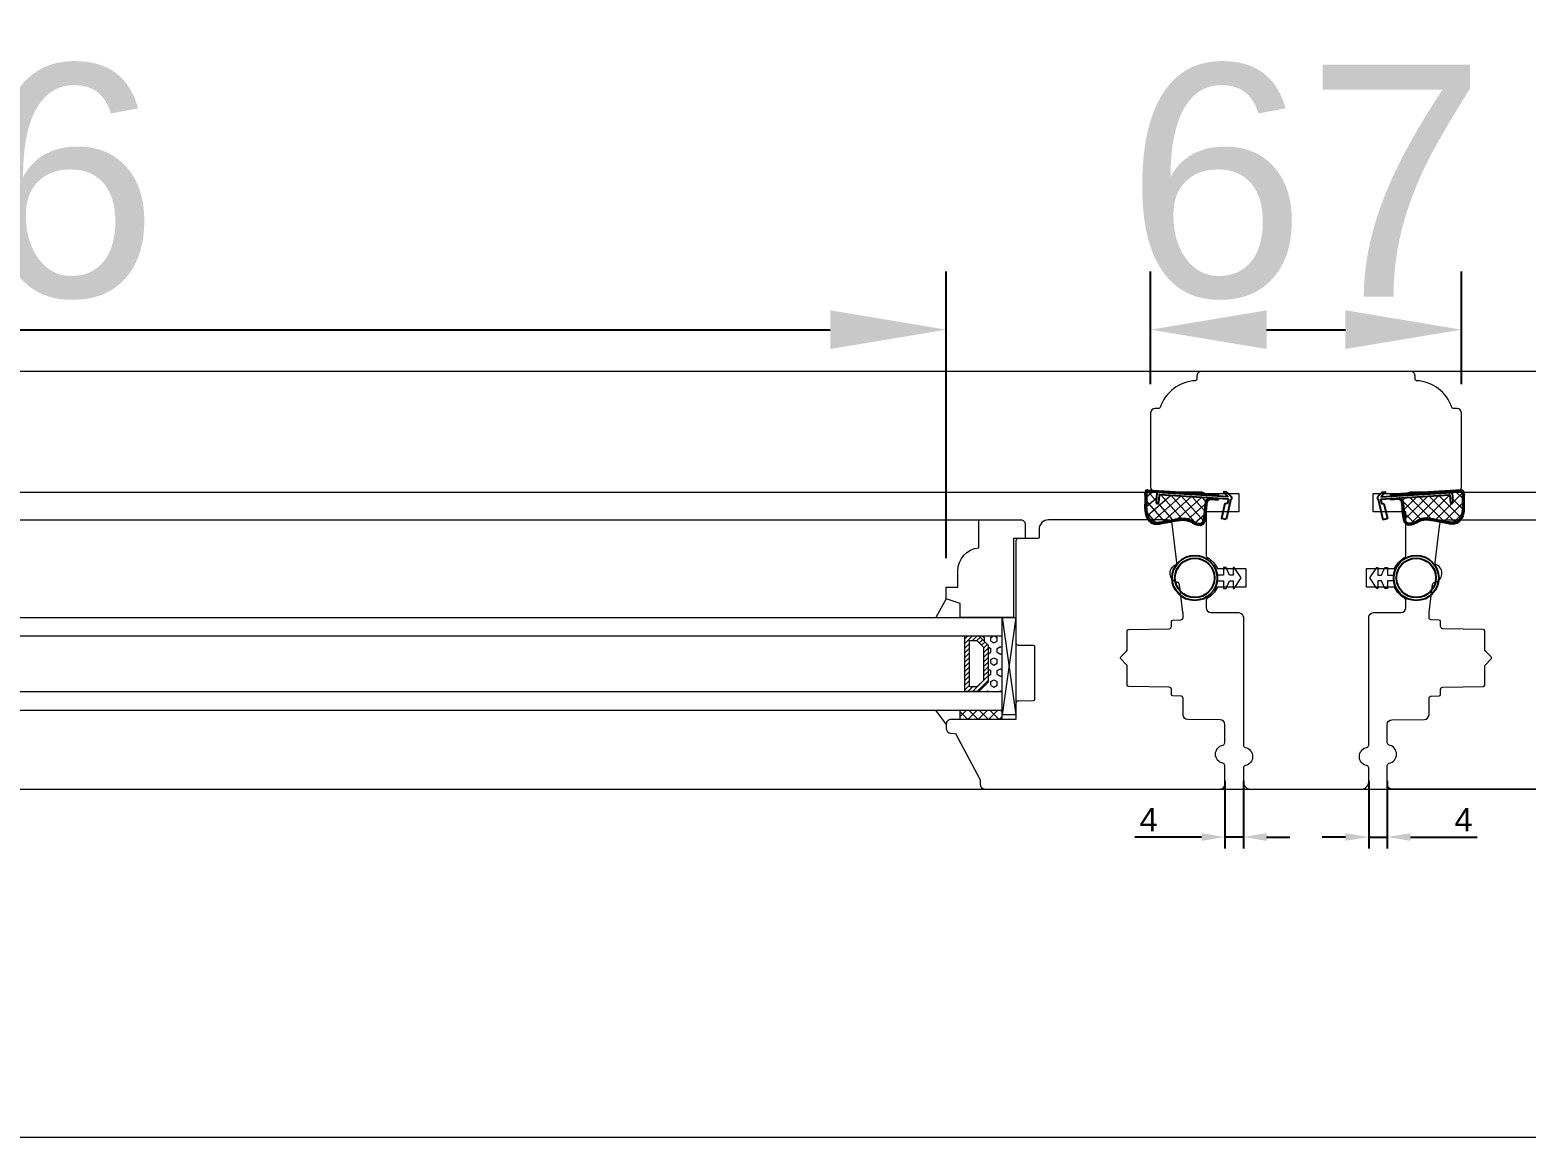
# Model space of a CAD drawing. Header units: millimetres. Extents: x 0 to 182016, y 11 to 3710.
# Drawn here: x 32288.5 to 32610.8, y 989.8 to 1228.4 of the extents above; entities that cross this region are included whole.
import ezdxf

# ---------------------------------------------------------------- set-up
doc = ezdxf.new("R2010")
doc.units = ezdxf.units.MM
for name, color, linetype, lineweight in [('Matmenys', 10, 'Continuous', 20), ('OTHER', 251, 'Continuous', 13), ('Stakta', 7, 'Continuous', 25), ('Testinės profilio linijos', 7, 'Continuous', 5)]:
    doc.layers.add(name, color=color, linetype=linetype, lineweight=lineweight)
doc.styles.get("Standard").update_dxf_attribs({"font": 'arial.ttf'})
doc.dimstyles.new('2', dxfattribs={"dimscale": 2, "dimtxt": 2.5, "dimasz": 2.5, "dimexe": 1.25, "dimexo": 0.625, "dimtad": 1, "dimtxsty": 'Standard', "dimcen": 2.5, "dimadec": 0, "dimazin": 0, "dimtfac": 1, "dimtmove": 0, "dimatfit": 3, "dimfxl": 1, "dimarcsym": 0})
doc.dimstyles.new('Padidinti matmenys', dxfattribs={"dimscale": 10, "dimtxt": 5, "dimasz": 2.5, "dimexe": 1.25, "dimexo": 0.625, "dimtad": 1, "dimdec": 1, "dimtxsty": 'Standard', "dimcen": 2.5, "dimadec": 0, "dimazin": 0, "dimtfac": 1, "dimtdec": 1, "dimtmove": 0, "dimatfit": 3, "dimfxl": 1, "dimarcsym": 0})

# ---------------------------------------------------------------- blocks, each defined once
blk = doc.blocks.new('*D1148')
at = {"layer": 'Defpoints', "color": 0, "transparency": 16777216}
for p in [(32576.93, 1067.84), (32580.93, 1067.84), (32576.93, 1054.47)]:
    blk.add_point(p, dxfattribs=at)
at = {"layer": 'Matmenys', "color": 0, "lineweight": -2, "transparency": 16777216}
for p, q in [((32576.93, 1066.59), (32576.93, 1051.97)), ((32580.93, 1066.59), (32580.93, 1051.97)), ((32571.93, 1054.47), (32566.93, 1054.47)), ((32576.93, 1054.47), (32580.93, 1054.47)), ((32585.93, 1054.47), (32600.33, 1054.47))]:
    blk.add_line(p, q, dxfattribs=at)
at = {"layer": 'Matmenys', "color": 0, "transparency": 16777216}
for points in [[(32571.93, 1055.31), (32571.93, 1053.64), (32576.93, 1054.47)], [(32585.93, 1055.31), (32585.93, 1053.64), (32580.93, 1054.47)]]:
    blk.add_solid(points, dxfattribs=at)
at = {"layer": 'Matmenys', "color": 0, "transparency": 16777216, "insert": (32597.35, 1058.22), "char_height": 5, "attachment_point": 5}
blk.add_mtext('4', dxfattribs=at)
blk = doc.blocks.new('*D1149')
at = {"layer": 'Defpoints', "color": 0, "transparency": 16777216}
for p in [(32545.93, 1067.84), (32549.93, 1067.84), (32549.93, 1054.47)]:
    blk.add_point(p, dxfattribs=at)
at = {"layer": 'Matmenys', "color": 0, "lineweight": -2, "transparency": 16777216}
for p, q in [((32545.93, 1066.59), (32545.93, 1051.97)), ((32549.93, 1066.59), (32549.93, 1051.97)), ((32540.93, 1054.47), (32526.53, 1054.47)), ((32549.93, 1054.47), (32545.93, 1054.47)), ((32554.93, 1054.47), (32559.93, 1054.47))]:
    blk.add_line(p, q, dxfattribs=at)
at = {"layer": 'Matmenys', "color": 0, "transparency": 16777216}
for points in [[(32540.93, 1055.31), (32540.93, 1053.64), (32545.93, 1054.47)], [(32554.93, 1055.31), (32554.93, 1053.64), (32549.93, 1054.47)]]:
    blk.add_solid(points, dxfattribs=at)
at = {"layer": 'Matmenys', "color": 0, "transparency": 16777216, "insert": (32529.51, 1058.22), "char_height": 5, "attachment_point": 5}
blk.add_mtext('4', dxfattribs=at)
blk = doc.blocks.new('*D1160')
at = {"color": 0, "lineweight": -2, "transparency": 16777216}
for p, q in [((32029.94, 1114.56), (32029.94, 1176.3)), ((32485.93, 1114.56), (32485.93, 1176.3)), ((32054.94, 1163.8), (32460.93, 1163.8))]:
    blk.add_line(p, q, dxfattribs=at)
at = {"color": 0, "transparency": 16777216}
for points in [[(32054.94, 1167.97), (32054.94, 1159.64), (32029.94, 1163.8)], [(32460.93, 1167.97), (32460.93, 1159.64), (32485.93, 1163.8)]]:
    blk.add_solid(points, dxfattribs=at)
at = {"layer": 'Defpoints', "color": 0, "transparency": 16777216}
for p in [(32485.93, 1163.8), (32029.94, 1108.31), (32485.93, 1108.31)]:
    blk.add_point(p, dxfattribs=at)
at = {"color": 0, "lineweight": 5, "transparency": 16777216, "insert": (32257.93, 1195.58), "char_height": 50, "attachment_point": 5}
blk.add_mtext('456', dxfattribs=at)
blk = doc.blocks.new('*D1932')
at = {"color": 0, "lineweight": -2, "transparency": 16777216}
for p, q in [((32529.93, 1152.05), (32529.93, 1176.3)), ((32596.93, 1152.05), (32596.93, 1176.3)), ((32554.93, 1163.8), (32571.93, 1163.8))]:
    blk.add_line(p, q, dxfattribs=at)
at = {"color": 0, "transparency": 16777216}
for points in [[(32554.93, 1167.97), (32554.93, 1159.64), (32529.93, 1163.8)], [(32571.93, 1167.97), (32571.93, 1159.64), (32596.93, 1163.8)]]:
    blk.add_solid(points, dxfattribs=at)
at = {"layer": 'Defpoints', "color": 0, "transparency": 16777216}
for p in [(32596.93, 1163.8), (32529.93, 1145.8), (32596.93, 1145.8)]:
    blk.add_point(p, dxfattribs=at)
at = {"color": 0, "lineweight": 5, "transparency": 16777216, "insert": (32563.43, 1195.58), "char_height": 50, "attachment_point": 5}
blk.add_mtext('67', dxfattribs=at)

msp = doc.modelspace()

# ---------------------------------------------------------------- hatches: boundary and pattern name
at = {"lineweight": 0}
h = msp.add_hatch(dxfattribs=at)
h.set_pattern_fill('JIS_WOOD', color=256, angle=90, style=0)
h.set_pattern_definition([(45, (13747.1552, -11821.59735), (0.5, -0.5), [])])
h.paths.add_polyline_path([(32494.9263117, 1095.8109378), (32494.9263117, 1087.8109378), (32492.9263117, 1085.8109378), (32489.9263117, 1085.8109378), (32489.9085783, 1097.8475204), (32492.9263117, 1097.8109378)])
h.paths.add_polyline_path([(32493.9263117, 1088.2251513), (32493.9263117, 1095.3967242), (32492.5120981, 1096.8109378), (32490.9263117, 1096.8109378), (32490.9263117, 1086.8109378), (32492.5120981, 1086.8109378)], flags=16)
h = msp.add_hatch(dxfattribs=at)
h.set_pattern_fill('HEX', color=256, scale=0.25, angle=90, style=0)
h.set_pattern_definition([(90, (13747.1552, -11821.5974), (1.374815, -4e-16), [0.79375, -1.5875]), (330, (13747.1552, -11821.5974), (-0.6874075, -1.190624716), [0.79375, -1.5875]), (30, (13747.1552, -11820.8036), (0.6874075, -1.190624716), [0.79375, -1.5875])])
h.paths.add_polyline_path([(32497.9263117, 1085.8109378), (32492.9263117, 1085.8109378), (32494.9263117, 1087.8109378), (32494.9263117, 1095.8109378), (32492.9263117, 1097.8109378), (32497.9263117, 1097.8116468)])
at = {"lineweight": 0, "ltscale": 0.5}
h = msp.add_hatch(dxfattribs=at)
h.set_pattern_fill('ANSI37', color=256, scale=0.5, angle=90, style=0)
h.set_pattern_definition([(135, (32090.9262, 1079.8116), (-1.122532, -1.122532), []), (225, (32090.9262, 1079.8116), (1.122532, -1.122532), [])])
h.paths.add_polyline_path([(32488.9263117, 1081.8116468), (32497.9263117, 1081.8116468), (32497.9263117, 1079.8116468), (32488.9263117, 1079.8116468)])
at = {"layer": 'Matmenys'}
h = msp.add_hatch(dxfattribs=at)
h.set_pattern_fill('ANSI37', color=252, scale=0.5, angle=-93.589345612, style=0)
h.set_pattern_definition([(311.4106544, (28964.9008, -271065.189), (1.190606082, 1.0500540025), []), (41.4106544, (28964.9008, -271065.189), (-1.0500540025, 1.190606082), [])])
edge = h.paths.add_edge_path()
edge.add_arc((32531.8521958, 1128.1172231), 0.1, 86.410654388, 176.410654388)
edge.add_line((32531.752392, 1128.1234836), (32531.6553088, 1126.5757979))
edge.add_arc((32531.4057992, 1126.5914491), 0.25, 176.410654388, 356.410654388, ccw=False)
edge.add_line((32531.1562896, 1126.6071004), (32531.2846752, 1128.6538053))
edge.add_arc((32531.3844791, 1128.6475448), 0.1, 86.410654381, 176.410654388, ccw=False)
edge.add_line((32531.3907396, 1128.7473486), (32531.3954845, 1128.8229916))
edge.add_line((32531.3954845, 1128.8229916), (32529.4136836, 1128.947306))
edge.add_spline(control_points=[(32529.4136836, 1128.947306), (32529.3345251, 1128.9355037), (32529.2645335, 1128.9243281), (32529.1807827, 1128.9025342), (32529.1572184, 1128.8931484), (32529.1333353, 1128.8804535), (32529.1252757, 1128.8742043), (32529.1007879, 1128.8486154), (32529.081895, 1128.8193784), (32529.0481917, 1128.7150587), (32529.0350697, 1128.6421264), (32529.0153676, 1128.3891434), (32529.0258659, 1128.1753093), (32529.0451941, 1127.7328308), (32529.0496694, 1127.513502), (32529.0507456, 1127.0936111), (32529.0477136, 1126.8905249), (32529.0350032, 1126.3003176), (32529.0218267, 1125.9322675), (32529.0220884, 1125.1790861), (32529.0405848, 1124.8023362), (32529.1437711, 1124.2092317), (32529.2036651, 1123.9816608), (32529.3567008, 1123.5845596), (32529.4394502, 1123.4127719), (32529.6434503, 1123.0716042), (32529.7635651, 1122.9054015), (32530.0310102, 1122.6142418), (32530.1786839, 1122.4906618), (32530.4598685, 1122.330943), (32530.5951647, 1122.2833891), (32530.8964635, 1122.2237841), (32531.0600635, 1122.2130808), (32531.6446603, 1122.2268247), (32532.1085759, 1122.3215789), (32533.001072, 1122.4933212), (32533.4281523, 1122.5770158), (32534.5065009, 1122.7882021), (32535.1645515, 1122.9219362), (32536.1576534, 1123.0468622), (32536.4612545, 1123.077356), (32537.0832981, 1123.1016915), (32537.3992022, 1123.0941507), (32537.9484104, 1123.0092664), (32538.1844938, 1122.9479277), (32538.5851453, 1122.7754674), (32538.7437778, 1122.6806189), (32539.0424366, 1122.4963506), (32539.1838938, 1122.4064931), (32539.4856767, 1122.25041), (32539.6507294, 1122.1804398), (32540.0158511, 1122.0607086), (32540.2168012, 1122.0177061), (32540.5562178, 1121.9938074), (32540.6982033, 1122.0070132), (32540.893424, 1122.0670524), (32540.9587518, 1122.1037926), (32541.0854752, 1122.2123417), (32541.144653, 1122.2844079), (32541.3017306, 1122.5484955), (32541.3832302, 1122.7896038), (32541.4998475, 1123.3400147), (32541.536379, 1123.6482098), (32541.5896505, 1124.2444276), (32541.608873, 1124.5319786), (32541.6522324, 1125.0624685), (32541.6743686, 1125.3107269), (32541.7105829, 1125.7155292), (32541.7246694, 1125.8729326), (32541.7527915, 1126.196865), (32541.7678275, 1126.3751822), (32541.8361125, 1126.6780493), (32541.8717476, 1126.7958713), (32541.9673443, 1127.0083501), (32542.0204912, 1127.1022648), (32542.139132, 1127.2474586), (32542.1947542, 1127.3024767), (32542.3185214, 1127.3915687), (32542.3821485, 1127.4244481), (32542.5010125, 1127.4726162), (32542.5580896, 1127.4894975), (32542.6586699, 1127.5154414), (32542.7030655, 1127.525159), (32542.7440618, 1127.5341949)], knot_values=[0, 0, 0, 0, 0.2245066002, 0.2245066002, 0.377043448, 0.377043448, 0.5295802957, 0.5295802957, 0.8082977366, 0.8082977366, 1.0870151774, 1.0870151774, 1.6244414062, 1.6244414062, 2.161867635, 2.161867635, 2.6992938638, 2.6992938638, 3.7741463214, 3.7741463214, 5.0334406395, 5.0334406395, 5.8656302806, 5.8656302806, 6.5060139406, 6.5060139406, 7.1463976006, 7.1463976006, 7.7996240151, 7.7996240151, 8.3563201169, 8.3563201169, 8.9130162187, 8.9130162187, 10.239934143, 10.239934143, 11.5668520673, 11.5668520673, 13.5970761059, 13.5970761059, 14.4582175179, 14.4582175179, 15.3193589298, 15.3193589298, 15.9856015553, 15.9856015553, 16.5061017172, 16.5061017172, 17.0266018791, 17.0266018791, 17.547102041, 17.547102041, 18.1672448488, 18.1672448488, 18.7176261004, 18.7176261004, 19.1465766047, 19.1465766047, 19.5755271091, 19.5755271091, 20.3898249977, 20.3898249977, 21.2041228863, 21.2041228863, 21.9655448497, 21.9655448497, 22.7269668131, 22.7269668131, 23.2229068178, 23.2229068178, 23.7188468224, 23.7188468224, 24.0184411081, 24.0184411081, 24.2549295987, 24.2549295987, 24.4119994701, 24.4119994701, 24.5501072405, 24.5501072405, 24.6882150108, 24.6882150108, 24.8099116426, 24.8099116426, 24.8099116426, 24.8099116426], degree=3, periodic=0)
edge.add_line((32542.7440618, 1127.5341949), (32531.8584563, 1128.217027))
h = msp.add_hatch(dxfattribs=at)
h.set_pattern_fill('ANSI37', color=252, scale=0.5, angle=-180, style=0)
h.set_pattern_definition([(225, (-127049.9587, -1098353.8803), (1.1225320151, -1.1225320151), []), (315, (-127049.9587, -1098353.8803), (1.1225320151, 1.1225320151), [])])
edge = h.paths.add_edge_path()
edge.add_arc((32594.3378647, 1128.1172231), 0.1, 363.589345612, 453.589345612, ccw=False)
edge.add_line((32594.4376685, 1128.1234836), (32594.5347517, 1126.5757979))
edge.add_arc((32594.7842613, 1126.5914491), 0.25, 183.589345612, 363.589345612)
edge.add_line((32595.0337709, 1126.6071004), (32594.9053852, 1128.6538053))
edge.add_arc((32594.8055814, 1128.6475448), 0.1, 363.589345612, 453.589345619)
edge.add_line((32594.7993209, 1128.7473486), (32594.794576, 1128.8229916))
edge.add_line((32594.794576, 1128.8229916), (32596.7763769, 1128.947306))
edge.add_spline(control_points=[(32596.7763769, 1128.947306), (32596.8555354, 1128.9355037), (32596.925527, 1128.9243281), (32597.0092778, 1128.9025342), (32597.0328421, 1128.8931484), (32597.0567252, 1128.8804535), (32597.0647848, 1128.8742043), (32597.0892726, 1128.8486154), (32597.1081655, 1128.8193784), (32597.1418688, 1128.7150587), (32597.1549907, 1128.6421264), (32597.1746929, 1128.3891434), (32597.1641946, 1128.1753093), (32597.1448664, 1127.7328308), (32597.1403911, 1127.513502), (32597.1393149, 1127.0936111), (32597.1423469, 1126.8905249), (32597.1550573, 1126.3003176), (32597.1682337, 1125.9322675), (32597.167972, 1125.1790861), (32597.1494757, 1124.8023362), (32597.0462894, 1124.2092317), (32596.9863953, 1123.9816608), (32596.8333597, 1123.5845596), (32596.7506103, 1123.4127719), (32596.5466102, 1123.0716042), (32596.4264953, 1122.9054015), (32596.1590502, 1122.6142418), (32596.0113766, 1122.4906618), (32595.730192, 1122.330943), (32595.5948958, 1122.2833891), (32595.2935969, 1122.2237841), (32595.1299969, 1122.2130808), (32594.5454001, 1122.2268247), (32594.0814846, 1122.3215789), (32593.1889885, 1122.4933212), (32592.7619082, 1122.5770158), (32591.6835596, 1122.7882021), (32591.025509, 1122.9219362), (32590.0324071, 1123.0468622), (32589.728806, 1123.077356), (32589.1067623, 1123.1016915), (32588.7908583, 1123.0941507), (32588.24165, 1123.0092664), (32588.0055666, 1122.9479277), (32587.6049152, 1122.7754674), (32587.4462827, 1122.6806189), (32587.1476239, 1122.4963506), (32587.0061667, 1122.4064931), (32586.7043838, 1122.25041), (32586.5393311, 1122.1804398), (32586.1742093, 1122.0607086), (32585.9732592, 1122.0177061), (32585.6338426, 1121.9938074), (32585.4918572, 1122.0070132), (32585.2966365, 1122.0670524), (32585.2313087, 1122.1037926), (32585.1045853, 1122.2123417), (32585.0454075, 1122.2844079), (32584.8883299, 1122.5484955), (32584.8068302, 1122.7896038), (32584.6902129, 1123.3400147), (32584.6536814, 1123.6482098), (32584.6004099, 1124.2444276), (32584.5811875, 1124.5319786), (32584.537828, 1125.0624685), (32584.5156919, 1125.3107269), (32584.4794775, 1125.7155292), (32584.4653911, 1125.8729326), (32584.437269, 1126.196865), (32584.4222329, 1126.3751822), (32584.3539479, 1126.6780493), (32584.3183129, 1126.7958713), (32584.2227162, 1127.0083501), (32584.1695692, 1127.1022648), (32584.0509285, 1127.2474586), (32583.9953063, 1127.3024767), (32583.8715391, 1127.3915687), (32583.807912, 1127.4244481), (32583.689048, 1127.4726162), (32583.6319709, 1127.4894975), (32583.5313905, 1127.5154414), (32583.4869949, 1127.525159), (32583.4459986, 1127.5341949)], knot_values=[0, 0, 0, 0, 0.2245066002, 0.2245066002, 0.377043448, 0.377043448, 0.5295802957, 0.5295802957, 0.8082977366, 0.8082977366, 1.0870151774, 1.0870151774, 1.6244414062, 1.6244414062, 2.161867635, 2.161867635, 2.6992938638, 2.6992938638, 3.7741463214, 3.7741463214, 5.0334406395, 5.0334406395, 5.8656302806, 5.8656302806, 6.5060139406, 6.5060139406, 7.1463976006, 7.1463976006, 7.7996240151, 7.7996240151, 8.3563201169, 8.3563201169, 8.9130162187, 8.9130162187, 10.239934143, 10.239934143, 11.5668520673, 11.5668520673, 13.5970761059, 13.5970761059, 14.4582175179, 14.4582175179, 15.3193589298, 15.3193589298, 15.9856015553, 15.9856015553, 16.5061017172, 16.5061017172, 17.0266018791, 17.0266018791, 17.547102041, 17.547102041, 18.1672448488, 18.1672448488, 18.7176261004, 18.7176261004, 19.1465766047, 19.1465766047, 19.5755271091, 19.5755271091, 20.3898249977, 20.3898249977, 21.2041228863, 21.2041228863, 21.9655448497, 21.9655448497, 22.7269668131, 22.7269668131, 23.2229068178, 23.2229068178, 23.7188468224, 23.7188468224, 24.0184411081, 24.0184411081, 24.2549295987, 24.2549295987, 24.4119994701, 24.4119994701, 24.5501072405, 24.5501072405, 24.6882150108, 24.6882150108, 24.8099116426, 24.8099116426, 24.8099116426, 24.8099116426], degree=3, periodic=0)
edge.add_line((32583.4459986, 1127.5341949), (32594.3316042, 1128.217027))

# ---------------------------------------------------------------- linework, layer by layer
at = {"color": 1}
for p, q in [((32529.3694434, 1129.2440261), (32544.6942588, 1128.2827314)), ((32529.4136836, 1128.947306), (32544.6486284, 1127.9916487)), ((32596.8206171, 1129.2440261), (32581.4958017, 1128.2827314)), ((32596.7763769, 1128.947306), (32581.5414321, 1127.9916487)), ((32542.8086346, 1127.2412268), (32544.5690859, 1127.1307972)), ((32583.3814258, 1127.2412268), (32581.6209745, 1127.1307972))]:
    msp.add_line(p, q, dxfattribs=at)
for p, q in [((32531.2846752, 1128.6538053), (32531.1562896, 1126.6071004)), ((32531.3907396, 1128.7473486), (32531.3954845, 1128.8229916)), ((32546.6490035, 1127.7902286), (32531.3907396, 1128.7473486)), ((32546.3459309, 1128.8110732), (32545.5982902, 1128.8579711)), ((32545.5982902, 1128.8579711), (32546.6490035, 1127.7902286)), ((32546.3459309, 1128.8110732), (32547.3762722, 1127.7446085)), ((32579.8441296, 1128.8110732), (32578.8137883, 1127.7446085)), ((32580.5917702, 1128.8579711), (32579.541057, 1127.7902286)), ((32579.541057, 1127.7902286), (32594.7993209, 1128.7473486)), ((32579.8441296, 1128.8110732), (32580.5917702, 1128.8579711)), ((32594.7993209, 1128.7473486), (32594.794576, 1128.8229916)), ((32594.9053852, 1128.6538053), (32595.0337709, 1126.6071004)), ((32531.752392, 1128.1234836), (32531.6553088, 1126.5757979)), ((32546.6922214, 1127.2865349), (32531.8584563, 1128.217027)), ((32545.9673506, 1126.3483991), (32545.2388853, 1123.1283926)), ((32546.4550265, 1126.2380717), (32545.9673506, 1126.3483991)), ((32547.1976838, 1127.2548282), (32546.2142373, 1122.9077378)), ((32546.6922214, 1127.2865349), (32546.4550265, 1126.2380717)), ((32547.3449697, 1127.2455893), (32547.1976838, 1127.2548282)), ((32547.3762722, 1127.7446085), (32547.3449697, 1127.2455893)), ((32578.8137883, 1127.7446085), (32578.8450907, 1127.2455893)), ((32578.8450907, 1127.2455893), (32578.9923767, 1127.2548282)), ((32578.9923767, 1127.2548282), (32579.9758232, 1122.9077378)), ((32579.4978391, 1127.2865349), (32594.3316042, 1128.217027)), ((32579.4978391, 1127.2865349), (32579.7350339, 1126.2380717)), ((32579.7350339, 1126.2380717), (32580.2227099, 1126.3483991)), ((32580.2227099, 1126.3483991), (32580.9511751, 1123.1283926)), ((32594.4376685, 1128.1234836), (32594.5347517, 1126.5757979)), ((32546.2142373, 1122.9077378), (32545.2388853, 1123.1283926)), ((32579.9758232, 1122.9077378), (32580.9511751, 1123.1283926))]:
    msp.add_line(p, q)
at = {"lineweight": 9}
for p, q in [((32022.9374149, 1122.8116468), (32492.9263117, 1122.8116468)), ((32017.9375, 1101.8116468), (32497.9262266, 1101.8116468)), ((32017.9375, 1097.8116468), (32497.9262266, 1097.8116468)), ((32017.9375, 1085.8116468), (32497.9262266, 1085.8116468)), ((32017.9375, 1081.8116468), (32497.9262266, 1081.8116468))]:
    msp.add_line(p, q, dxfattribs=at)
at = {"lineweight": 0}
for p, q in [((32485.9263117, 1105.8116468), (32483.6396466, 1101.8116468)), ((32497.9263117, 1101.8109378), (32500.9263117, 1080.8109378)), ((32500.9263117, 1101.8109378), (32497.9263117, 1080.8109378)), ((32485.9263117, 1078.8116468), (32483.6396466, 1081.8116468)), ((32488.9263117, 1079.8116468), (32488.9263117, 1081.8116468)), ((32497.9263117, 1079.8116468), (32497.9263117, 1082.8116468))]:
    msp.add_line(p, q, dxfattribs=at)
at = {"lineweight": 5}
msp.add_line((31875.9374146, 989.8116468), (33250.9152088, 989.8116468), dxfattribs=at)
at = {"lineweight": 0}
msp.add_lwpolyline([(32492.9263117, 1116.8116468), (32492.9263117, 1122.8116468), (32501.9263117, 1122.8116468, -0.4142135624), (32502.9263117, 1121.8116468), (32502.9263117, 1118.8116468), (32500.4263117, 1118.8116468), (32500.4263117, 1101.8116468), (32488.9263117, 1101.8116468), (32488.9263117, 1104.8116468), (32485.9263117, 1105.8116468), (32485.9263117, 1108.3116468), (32488.4263117, 1108.3116468), (32488.4263117, 1111.8367097, -0.3851703882), (32492.9263117, 1116.8116468)], format="xyb", dxfattribs=at)
for points in [[(32500.9263117, 1101.8109378), (32500.9263117, 1080.8109378), (32497.9263117, 1080.8109378), (32497.9263117, 1101.8109378)], [(32494.9263117, 1095.8109378), (32494.9263117, 1087.8109378), (32492.9263117, 1085.8109378), (32489.9263117, 1085.8109378), (32489.9263117, 1097.8109378), (32492.9263117, 1097.8109378)], [(32493.9263117, 1095.3967242), (32493.9263117, 1088.2251513), (32492.5120981, 1086.8109378), (32490.9263117, 1086.8109378), (32490.9263117, 1096.8109378), (32492.5120981, 1096.8109378)]]:
    msp.add_lwpolyline(points, close=True, dxfattribs=at)
at = {"color": 18, "linetype": 'ByBlock', "true_color": 0x000000}
for centre, radius in [((32539.4438106, 1110.3018164), 4.85), ((32539.4438106, 1110.3018164), 4.25), ((32587.1759271, 1110.3018164), 4.85), ((32587.1759271, 1110.3018164), 4.25)]:
    msp.add_circle(centre, radius, dxfattribs=at)
for centre, radius, start, end in [((32531.3844791, 1128.6475448), 0.1, 86.410654388, 176.410654391), ((32594.8055814, 1128.6475448), 0.1, 3.589345609, 93.589345612), ((32531.4057992, 1126.5914491), 0.25, 176.410654391, 356.410654391), ((32531.8521958, 1128.1172231), 0.1, 86.410654388, 176.410654391), ((32594.3378647, 1128.1172231), 0.1, 3.589345609, 93.589345612), ((32594.7842613, 1126.5914491), 0.25, 183.589345609, 3.589345609)]:
    msp.add_arc(centre, radius, start, end)
at = {"color": 1}
for points in [[(32529.3694434, 1129.2440261), (32529.007943, 1129.1535293), (32528.7384021, 1127.8796708), (32529.2267915, 1123.1872979), (32530.2699892, 1122.0972916), (32532.4334611, 1122.0786752), (32534.1315009, 1122.4090491), (32536.2969418, 1122.7559654), (32538.3336635, 1122.5565367), (32539.1619082, 1122.0803677), (32541.0164484, 1121.8001043), (32541.9088943, 1124.5122829), (32542.0360618, 1125.9911585), (32542.1540332, 1126.6784264), (32542.4562388, 1127.1203117), (32542.8086346, 1127.2412268)], [(32596.8206171, 1129.2440261), (32597.1821175, 1129.1535293), (32597.4516583, 1127.8796708), (32596.963269, 1123.1872979), (32595.9200712, 1122.0972916), (32593.7565994, 1122.0786752), (32592.0585596, 1122.4090491), (32589.8931187, 1122.7559654), (32587.856397, 1122.5565367), (32587.0281523, 1122.0803677), (32585.1736121, 1121.8001043), (32584.2811662, 1124.5122829), (32584.1539987, 1125.9911585), (32584.0360273, 1126.6784264), (32583.7338216, 1127.1203117), (32583.3814258, 1127.2412268)]]:
    msp.add_spline(points, degree=3, dxfattribs=at)
for points in [[(32529.4136836, 1128.947306), (32529.3345251, 1128.9355037), (32529.2645335, 1128.9243281), (32529.1807827, 1128.9025342), (32529.1572184, 1128.8931484), (32529.1333353, 1128.8804535), (32529.1252757, 1128.8742043), (32529.1007879, 1128.8486154), (32529.081895, 1128.8193784), (32529.0481917, 1128.7150587), (32529.0350697, 1128.6421264), (32529.0153676, 1128.3891434), (32529.0258659, 1128.1753093), (32529.0451941, 1127.7328308), (32529.0496694, 1127.513502), (32529.0507456, 1127.0936111), (32529.0477136, 1126.8905249), (32529.0350032, 1126.3003176), (32529.0218267, 1125.9322675), (32529.0220884, 1125.1790861), (32529.0405848, 1124.8023362), (32529.1437711, 1124.2092317), (32529.2036651, 1123.9816608), (32529.3567008, 1123.5845596), (32529.4394502, 1123.4127719), (32529.6434503, 1123.0716042), (32529.7635651, 1122.9054015), (32530.0310102, 1122.6142418), (32530.1786839, 1122.4906618), (32530.4598685, 1122.330943), (32530.5951647, 1122.2833891), (32530.8964635, 1122.2237841), (32531.0600635, 1122.2130808), (32531.6446603, 1122.2268247), (32532.1085759, 1122.3215789), (32533.001072, 1122.4933212), (32533.4281523, 1122.5770158), (32534.5065009, 1122.7882021), (32535.1645515, 1122.9219362), (32536.1576534, 1123.0468622), (32536.4612545, 1123.077356), (32537.0832981, 1123.1016915), (32537.3992022, 1123.0941507), (32537.9484104, 1123.0092664), (32538.1844938, 1122.9479277), (32538.5851453, 1122.7754674), (32538.7437778, 1122.6806189), (32539.0424366, 1122.4963506), (32539.1838938, 1122.4064931), (32539.4856767, 1122.25041), (32539.6507294, 1122.1804398), (32540.0158511, 1122.0607086), (32540.2168012, 1122.0177061), (32540.5562178, 1121.9938074), (32540.6982033, 1122.0070132), (32540.893424, 1122.0670524), (32540.9587518, 1122.1037926), (32541.0854752, 1122.2123417), (32541.144653, 1122.2844079), (32541.3017306, 1122.5484955), (32541.3832302, 1122.7896038), (32541.4998475, 1123.3400147), (32541.536379, 1123.6482098), (32541.5896505, 1124.2444276), (32541.608873, 1124.5319786), (32541.6522324, 1125.0624685), (32541.6743686, 1125.3107269), (32541.7105829, 1125.7155292), (32541.7246694, 1125.8729326), (32541.7527915, 1126.196865), (32541.7678275, 1126.3751822), (32541.8361125, 1126.6780493), (32541.8717476, 1126.7958713), (32541.9673443, 1127.0083501), (32542.0204912, 1127.1022648), (32542.139132, 1127.2474586), (32542.1947542, 1127.3024767), (32542.3185214, 1127.3915687), (32542.3821485, 1127.4244481), (32542.5010125, 1127.4726162), (32542.5580896, 1127.4894975), (32542.6586699, 1127.5154414), (32542.7030655, 1127.525159), (32542.7440618, 1127.5341949)], [(32596.7763769, 1128.947306), (32596.8555354, 1128.9355037), (32596.925527, 1128.9243281), (32597.0092778, 1128.9025342), (32597.0328421, 1128.8931484), (32597.0567252, 1128.8804535), (32597.0647848, 1128.8742043), (32597.0892726, 1128.8486154), (32597.1081655, 1128.8193784), (32597.1418688, 1128.7150587), (32597.1549907, 1128.6421264), (32597.1746929, 1128.3891434), (32597.1641946, 1128.1753093), (32597.1448664, 1127.7328308), (32597.1403911, 1127.513502), (32597.1393149, 1127.0936111), (32597.1423469, 1126.8905249), (32597.1550573, 1126.3003176), (32597.1682337, 1125.9322675), (32597.167972, 1125.1790861), (32597.1494757, 1124.8023362), (32597.0462894, 1124.2092317), (32596.9863953, 1123.9816608), (32596.8333597, 1123.5845596), (32596.7506103, 1123.4127719), (32596.5466102, 1123.0716042), (32596.4264953, 1122.9054015), (32596.1590502, 1122.6142418), (32596.0113766, 1122.4906618), (32595.730192, 1122.330943), (32595.5948958, 1122.2833891), (32595.2935969, 1122.2237841), (32595.1299969, 1122.2130808), (32594.5454001, 1122.2268247), (32594.0814846, 1122.3215789), (32593.1889885, 1122.4933212), (32592.7619082, 1122.5770158), (32591.6835596, 1122.7882021), (32591.025509, 1122.9219362), (32590.0324071, 1123.0468622), (32589.728806, 1123.077356), (32589.1067623, 1123.1016915), (32588.7908583, 1123.0941507), (32588.24165, 1123.0092664), (32588.0055666, 1122.9479277), (32587.6049152, 1122.7754674), (32587.4462827, 1122.6806189), (32587.1476239, 1122.4963506), (32587.0061667, 1122.4064931), (32586.7043838, 1122.25041), (32586.5393311, 1122.1804398), (32586.1742093, 1122.0607086), (32585.9732592, 1122.0177061), (32585.6338426, 1121.9938074), (32585.4918572, 1122.0070132), (32585.2966365, 1122.0670524), (32585.2313087, 1122.1037926), (32585.1045853, 1122.2123417), (32585.0454075, 1122.2844079), (32584.8883299, 1122.5484955), (32584.8068302, 1122.7896038), (32584.6902129, 1123.3400147), (32584.6536814, 1123.6482098), (32584.6004099, 1124.2444276), (32584.5811875, 1124.5319786), (32584.537828, 1125.0624685), (32584.5156919, 1125.3107269), (32584.4794775, 1125.7155292), (32584.4653911, 1125.8729326), (32584.437269, 1126.196865), (32584.4222329, 1126.3751822), (32584.3539479, 1126.6780493), (32584.3183129, 1126.7958713), (32584.2227162, 1127.0083501), (32584.1695692, 1127.1022648), (32584.0509285, 1127.2474586), (32583.9953063, 1127.3024767), (32583.8715391, 1127.3915687), (32583.807912, 1127.4244481), (32583.689048, 1127.4726162), (32583.6319709, 1127.4894975), (32583.5313905, 1127.5154414), (32583.4869949, 1127.525159), (32583.4459986, 1127.5341949)]]:
    msp.add_open_spline(points, degree=3, knots=[0, 0, 0, 0, 0.2245066002, 0.2245066002, 0.377043448, 0.377043448, 0.5295802957, 0.5295802957, 0.8082977366, 0.8082977366, 1.0870151774, 1.0870151774, 1.6244414062, 1.6244414062, 2.161867635, 2.161867635, 2.6992938638, 2.6992938638, 3.7741463214, 3.7741463214, 5.0334406395, 5.0334406395, 5.8656302806, 5.8656302806, 6.5060139406, 6.5060139406, 7.1463976006, 7.1463976006, 7.7996240151, 7.7996240151, 8.3563201169, 8.3563201169, 8.9130162187, 8.9130162187, 10.239934143, 10.239934143, 11.5668520673, 11.5668520673, 13.5970761059, 13.5970761059, 14.4582175179, 14.4582175179, 15.3193589298, 15.3193589298, 15.9856015553, 15.9856015553, 16.5061017172, 16.5061017172, 17.0266018791, 17.0266018791, 17.547102041, 17.547102041, 18.1672448488, 18.1672448488, 18.7176261004, 18.7176261004, 19.1465766047, 19.1465766047, 19.5755271091, 19.5755271091, 20.3898249977, 20.3898249977, 21.2041228863, 21.2041228863, 21.9655448497, 21.9655448497, 22.7269668131, 22.7269668131, 23.2229068178, 23.2229068178, 23.7188468224, 23.7188468224, 24.0184411081, 24.0184411081, 24.2549295987, 24.2549295987, 24.4119994701, 24.4119994701, 24.5501072405, 24.5501072405, 24.6882150108, 24.6882150108, 24.8099116426, 24.8099116426, 24.8099116426, 24.8099116426], dxfattribs=at)
at = {"layer": 'OTHER'}
for points in [[(32544.2470204, 1109.6917902), (32545.6629293, 1109.6917902), (32545.6629293, 1108.0465088), (32546.1886114, 1108.0465088), (32546.9319524, 1109.6917902), (32547.724572, 1109.6917902), (32547.724572, 1108.0465088), (32547.9434629, 1108.0465088), (32549.4463441, 1110.3018164), (32547.9434629, 1112.5571239), (32547.724572, 1112.5571239), (32547.724572, 1110.9118425), (32546.9319524, 1110.9118425), (32546.1886114, 1112.5571239), (32545.6629293, 1112.5571239), (32545.6629293, 1110.9118425), (32544.2470204, 1110.9118425)], [(32582.3727173, 1109.6917902), (32580.9568084, 1109.6917902), (32580.9568084, 1108.0465088), (32580.4311263, 1108.0465088), (32579.6877853, 1109.6917902), (32578.8951657, 1109.6917902), (32578.8951657, 1108.0465088), (32578.6762748, 1108.0465088), (32577.1733936, 1110.3018164), (32578.6762748, 1112.5571239), (32578.8951657, 1112.5571239), (32578.8951657, 1110.9118425), (32579.6877853, 1110.9118425), (32580.4311263, 1112.5571239), (32580.9568084, 1112.5571239), (32580.9568084, 1110.9118425), (32582.3727173, 1110.9118425)]]:
    msp.add_lwpolyline(points, dxfattribs=at)
at = {"layer": 'Stakta', "color": 18, "lineweight": 5, "true_color": 0x000000}
for points in [[(32575.4263117, 1064.8116468, 0.4142135624), (32576.9263117, 1066.3116468), (32576.9263117, 1069.3621571, 0.3563939587), (32576.5263117, 1069.852055, -0.8164965809), (32576.5263117, 1073.7712386, 0.3563939587), (32576.9263117, 1074.2611366), (32576.9263117, 1101.8203356, -0.4116598905), (32577.9175852, 1102.8202976), (32583.9350382, 1102.8728111, 0.4116598905), (32584.9263117, 1103.872773), (32584.9263117, 1105.5061742, 0.2720281141), (32584.6696982, 1105.9429385, -0.164173551), (32582.520987, 1108.3105813), (32576.4263117, 1108.3105813), (32576.4263117, 1112.3105813), (32582.520987, 1112.3105813, -0.164173551), (32584.6696982, 1114.6782241, 0.2720281141), (32584.9263117, 1115.1149884), (32584.9263117, 1124.5116468), (32577.9263117, 1124.5116468), (32577.9263117, 1128.5116468), (32585.2037546, 1128.5116468, -0.2023892741), (32585.9175852, 1128.8202976), (32595.9350382, 1128.9077185, 0.4116598905), (32596.9263117, 1129.9076805), (32596.9263117, 1145.8028819, 0.4116598905), (32595.9350382, 1146.8028438), (32595.1429801, 1146.809756, -0.3199404334), (32594.861157, 1147.0143859, 0.3090857966), (32587.2118463, 1152.8026691, -0.4001549105), (32586.9263117, 1153.1023202), (32586.9263117, 1153.8116468, 0.4142135624), (32585.9263117, 1154.8116468), (32540.9263117, 1154.8116468, 0.4142135624), (32539.9263117, 1153.8116468), (32539.9263117, 1153.1023202, -0.4001549105), (32539.6407771, 1152.8026691, 0.3090857966), (32531.9914664, 1147.0143859, -0.3199404334), (32531.7096433, 1146.809756), (32530.9175852, 1146.8028438, 0.4116598905), (32529.9263117, 1145.8028819), (32529.9263117, 1129.9076805, 0.4116598905), (32530.9175852, 1128.9077185), (32540.9350382, 1128.8202976, -0.2023892741), (32541.6488688, 1128.5116468), (32548.9263117, 1128.5116468), (32548.9263117, 1124.5116468), (32541.9263117, 1124.5116468), (32541.9263117, 1115.1149884, 0.2720281142), (32542.1829253, 1114.6782241, -0.164173551), (32544.3316364, 1112.3105813), (32550.4263117, 1112.3105813), (32550.4263117, 1108.3105813), (32544.3316364, 1108.3105813, -0.164173551), (32542.1829253, 1105.9429385, 0.2720281141), (32541.9263117, 1105.5061742), (32541.9263117, 1103.872773, 0.4116598905), (32542.9175852, 1102.8728111), (32548.9350382, 1102.8202976, -0.4116598905), (32549.9263117, 1101.8203356), (32549.9263117, 1074.2611366, 0.3563939587), (32550.3263117, 1073.7712386, -0.816496581), (32550.3263117, 1069.852055, 0.3563939587), (32549.9263117, 1069.3621571), (32549.9263117, 1066.3116468, 0.4142135624), (32551.4263117, 1064.8116468)], [(32545.5263117, 1070.352055, -0.8164965809), (32545.5263117, 1074.2712386, 0.3563939587), (32545.9263117, 1074.7611366), (32545.9263117, 1078.7417938, 0.4116598905), (32544.9350382, 1079.7417557), (32537.9175852, 1079.8029961, -0.4116598905), (32536.9263117, 1080.802958), (32536.9263117, 1084.3414835, 0.4040361542), (32536.4437614, 1084.8411959), (32534.7158418, 1084.9015362, -0.4040262258), (32534.4263117, 1085.2013535), (32534.4263117, 1086.2544751, 0.4091108014), (32533.9350379, 1086.7543989), (32525.221076, 1086.9065017, -0.4091108014), (32524.9263117, 1087.206456), (32524.9263117, 1091.230276, 0.1989123674), (32524.7798651, 1091.5838294), (32523.5141797, 1092.8495148, -0.4142135624), (32523.5141797, 1093.2737789), (32524.7798651, 1094.5394643, 0.1989123674), (32524.9263117, 1094.8930177), (32524.9263117, 1098.9168377, -0.4091108014), (32525.221076, 1099.216792), (32533.9350379, 1099.3688947, 0.4091108014), (32534.4263117, 1099.8688186), (32534.4263117, 1100.9219402, -0.4040262258), (32534.7158418, 1101.2217575), (32536.4437614, 1101.2820977, 0.4040262258), (32536.9263117, 1101.7817932), (32536.9263117, 1102.7504842, 0.0305527633), (32536.9188578, 1102.8723536), (32536.1771689, 1108.9129254, 0.3282648586), (32535.7703591, 1109.343922, -0.7358200833), (32535.3049531, 1113.1343494, 0.3282648586), (32535.5954114, 1113.6509597), (32534.5784414, 1121.9335162, 0.3788661087), (32533.5858952, 1122.8116468), (32507.9263117, 1122.8116468, 0.4142135624), (32505.9263117, 1120.8116468), (32505.9263117, 1119.1090402, -0.4116598905), (32505.6289296, 1118.8090516), (32501.4219484, 1118.7723379, 0.4116598905), (32500.9263117, 1118.2723569), (32500.9263117, 1096.3422099, 0.4116598905), (32501.4219484, 1095.842229), (32504.6289296, 1095.8142421, -0.4116598905), (32504.9263117, 1095.5142535), (32504.9263117, 1084.1090402, -0.4116598905), (32504.6289296, 1083.8090516), (32501.4219484, 1083.7810647, 0.4116598905), (32500.9263117, 1083.2810838), (32500.9263117, 1079.8116468), (32486.9263117, 1079.8116468, 0.4142135624), (32485.9263117, 1078.8116468), (32485.9263117, 1077.8204118, 0.4116598905), (32486.9175852, 1076.8204499), (32487.9263117, 1076.8116468), (32493.1848798, 1066.9217186, -0.1227845609), (32493.243406, 1066.6869828), (32493.243406, 1065.8116468, 0.4142135624), (32494.243406, 1064.8116468), (32544.9263117, 1064.8116468, 0.4142135624), (32545.9263117, 1065.8116468), (32545.9263117, 1069.8621571, 0.3563939587)]]:
    msp.add_lwpolyline(points, format="xyb", close=True, dxfattribs=at)
msp.add_lwpolyline([(32632.6092174, 1064.8116468), (32581.9263117, 1064.8116468, -0.4142135624), (32580.9263117, 1065.8116468), (32580.9263117, 1069.8621571, -0.3563939587), (32581.3263117, 1070.352055, 0.8164965809), (32581.3263117, 1074.2712386, -0.3563939587), (32580.9263117, 1074.7611366), (32580.9263117, 1078.7417938, -0.4116598905), (32581.9175852, 1079.7417557), (32588.9350383, 1079.8029961, 0.4116598905), (32589.9263117, 1080.802958), (32589.9263117, 1084.3414835, -0.4040361542), (32590.408862, 1084.8411959), (32592.1367816, 1084.9015362, 0.4040262258), (32592.4263117, 1085.2013535), (32592.4263117, 1086.2544751, -0.4091108014), (32592.9175855, 1086.7543989), (32601.6315475, 1086.9065017, 0.4091108014), (32601.9263117, 1087.206456), (32601.9263117, 1091.230276, -0.1989123674), (32602.0727583, 1091.5838294), (32603.3384438, 1092.8495148, 0.4142135624), (32603.3384438, 1093.2737789), (32602.0727583, 1094.5394643, -0.1989123674), (32601.9263117, 1094.8930177), (32601.9263117, 1098.9168377, 0.4091108014), (32601.6315475, 1099.216792), (32592.9175855, 1099.3688947, -0.4091108014), (32592.4263117, 1099.8688186), (32592.4263117, 1100.9219402, 0.4040262258), (32592.1367816, 1101.2217575), (32590.408862, 1101.2820977, -0.4040262258), (32589.9263117, 1101.7817932), (32589.9263117, 1102.7504842, -0.0305527633), (32589.9337656, 1102.8723536), (32590.6754545, 1108.9129254, -0.3282648586), (32591.0822644, 1109.343922, 0.7358200833), (32591.5476703, 1113.1343494, -0.3282648586), (32591.257212, 1113.6509597), (32592.2741821, 1121.9335162, -0.3788661087), (32593.2667282, 1122.8116468), (32618.9263117, 1122.8116468, -0.4142135624)], format="xyb", dxfattribs=at)
at = {"layer": 'Testinės profilio linijos', "lineweight": 5}
for p, q in [((33151.9152085, 1154.8116468), (31974.4374149, 1154.8116468)), ((31974.8058775, 1128.8116468), (32541.0578491, 1128.8116468)), ((32585.7947743, 1128.8116468), (33152.0467459, 1128.8116468)), ((32021.6203004, 1064.8116468), (33105.2322812, 1064.8116468))]:
    msp.add_line(p, q, dxfattribs=at)

# ---------------------------------------------------------------- dimensions: what is measured, and where the dimension line sits
at = {"color": 1, "lineweight": 5}
dim = msp.add_linear_dim(base=(32485.9263117, 1163.804424), p1=(32029.9374149, 1108.3116468), p2=(32485.9263117, 1108.3116468), dimstyle='Padidinti matmenys', dxfattribs=at)
dim.commit()
dim.dimension.update_dxf_attribs({"geometry": '*D1160', "text_midpoint": (32257.9318633, 1195.5830734)})
dim = msp.add_linear_dim(base=(32596.9263117, 1163.804424), p1=(32529.9263117, 1145.8028819), p2=(32596.9263117, 1145.8028819), dimstyle='Padidinti matmenys', dxfattribs=at)
dim.commit()
dim.dimension.update_dxf_attribs({"geometry": '*D1932', "text_midpoint": (32563.4263117, 1163.804424), "dimtype": 160})
at = {"layer": 'Matmenys'}
dim = msp.add_linear_dim(base=(32549.9263117, 1054.4723232), p1=(32545.9263117, 1067.836902), p2=(32549.9263117, 1067.836902), angle=180, dimstyle='2', override={"dimdec": 6}, dxfattribs=at)
dim.commit()
dim.dimension.update_dxf_attribs({"geometry": '*D1149', "text_midpoint": (32529.5054386, 1054.4723232), "dimtype": 160})
dim = msp.add_linear_dim(base=(32576.9263117, 1054.4723232), p1=(32580.9263117, 1067.836902), p2=(32576.9263117, 1067.836902), dimstyle='2', override={"dimdec": 6}, dxfattribs=at)
dim.commit()
dim.dimension.update_dxf_attribs({"geometry": '*D1148', "text_midpoint": (32597.3471849, 1054.4723232), "dimtype": 160})

doc.saveas('drawing.dxf')
